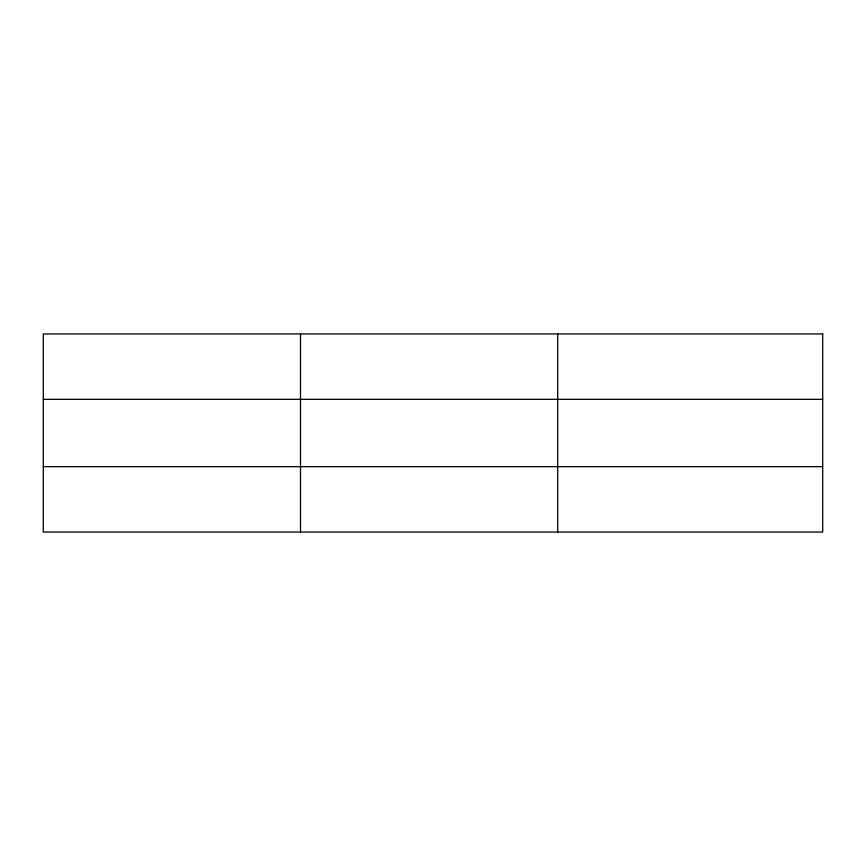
<?xml version="1.0" encoding="UTF-8"?>
<svg xmlns="http://www.w3.org/2000/svg" width="866" height="866" viewBox="0 0 866 866"><rect width="100%" height="100%" fill="white"/><g stroke="black" fill="none" stroke-linecap="round" stroke-linejoin="round"><path stroke-width="1.3" d="M300.502 532.049L300.502 333.951M557.704 532.049L557.704 333.951M43.3 399.323L822.7 399.323M43.3 466.677L822.7 466.677M822.7 333.951L822.7 532.049L43.3 532.049L43.3 333.951L822.7 333.951"/></g></svg>
